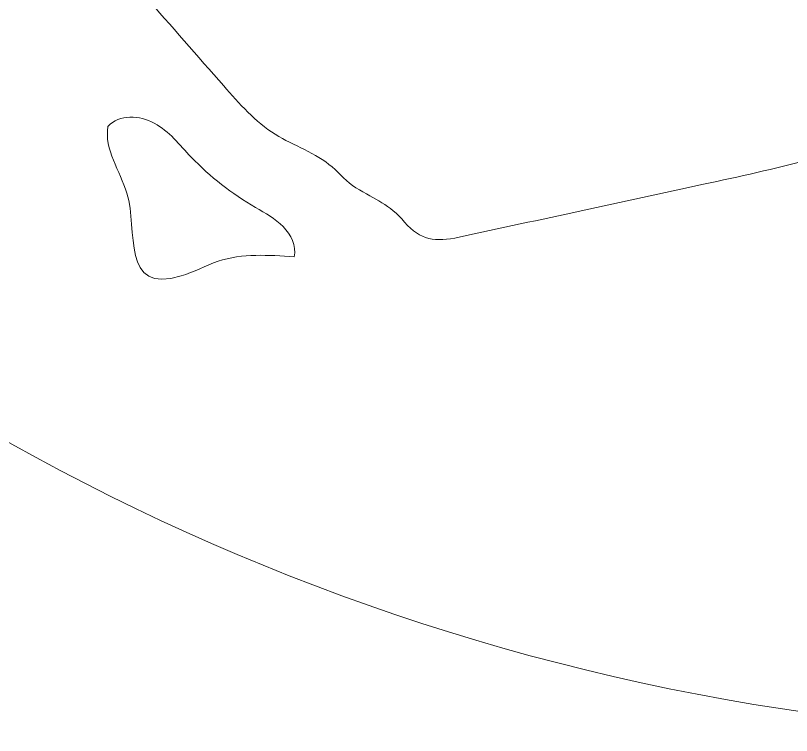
# Model space of a CAD drawing. Header units: millimetres. Extents: x 270 to 572, y -98 to 204.
# Drawn here: x 348 to 399, y -97.6 to -50.4 of the extents above; entities that cross this region are included whole.
import ezdxf

# ---------------------------------------------------------------- set-up
doc = ezdxf.new("R2010")
doc.units = ezdxf.units.MM
doc.header["$MEASUREMENT"] = 0
doc.layers.add('layer 1', color=7, linetype='Continuous')

msp = doc.modelspace()

# ---------------------------------------------------------------- linework, layer by layer
at = {"layer": 'layer 1', "color": 30, "lineweight": 20}
msp.add_ellipse((421.3666, 53.4208), major_axis=(0, 151.0001), ratio=0.9999993, dxfattribs=at)
at = {"layer": 'layer 1', "color": 250, "lineweight": 9}
for points, knots in [([(377.1445, -64.9034), (375.5852, -65.2386), (374.5974, -65.108), (373.5743, -63.9156), (373.5743, -63.9156), (372.5513, -62.7268), (371.6905, -62.4657), (370.3641, -61.6579), (370.3641, -61.6579), (369.7785, -61.298), (369.341, -60.7442), (368.8189, -60.2961), (368.8189, -60.2961), (367.7253, -59.3577), (366.3036, -58.9168), (365.083, -58.1548), (365.083, -58.1548), (363.7707, -57.3293), (362.7264, -56.1439), (361.6998, -54.9762), (361.6998, -54.9762), (359.9748, -53.0113), (358.2462, -51.0428), (356.5211, -49.0778), (356.5211, -49.0778), (359.7525, -46.6331), (364.4445, -48.4146), (368.3709, -47.4092), (368.3709, -47.4092), (370.1418, -46.9541), (371.7681, -45.9169), (373.592, -45.7617), (373.592, -45.7617), (374.5833, -45.677), (375.5817, -45.864), (376.5765, -45.8322), (376.5765, -45.8322), (378.5379, -45.7758), (380.3688, -44.9044), (382.2809, -44.4635), (382.2809, -44.4635), (384.5246, -43.9449), (386.8635, -44.026), (389.146, -43.7156), (389.146, -43.7156), (393.0406, -43.1864), (396.7589, -41.5284), (400.6888, -41.3943), (400.6888, -41.3943), (401.3203, -41.3731), (402.1882, -41.6483), (402.0858, -42.2727), (402.0858, -42.2727), (407.0882, -39.962), (412.6621, -38.9178), (418.1584, -39.2565), (418.1584, -39.2565), (418.9663, -40.3924), (420.0775, -41.2708), (421.1711, -42.1316), (421.1711, -42.1316), (421.4886, -42.3856), (421.8097, -42.6361), (422.1307, -42.8901), (422.1307, -42.8901), (422.9138, -43.511), (423.7217, -44.1424), (424.6636, -44.4741), (424.6636, -44.4741), (425.2986, -46.2097), (425.1152, -48.2241), (424.1697, -49.8116), (424.1697, -49.8116), (423.2278, -51.3991), (421.5451, -52.5244), (419.7212, -52.7961), (419.7212, -52.7961), (419.3261, -52.8525), (418.9239, -52.8737), (418.557, -53.0254), (418.557, -53.0254), (418.1584, -53.1912), (417.8303, -53.4981), (417.4317, -53.6639), (417.4317, -53.6639), (416.0382, -54.2495), (413.9215, -53.1841), (413.1913, -54.5071), (413.1913, -54.5071), (412.9902, -54.8634), (412.9832, -55.322), (412.7186, -55.6324), (412.7186, -55.6324), (412.514, -55.8723), (412.1965, -55.9817), (411.9001, -56.0769), (411.9001, -56.0769), (409.466, -56.8566), (407.0353, -57.6397), (404.6047, -58.4194), (404.6047, -58.4194), (403.1336, -58.8921), (401.6625, -59.3683), (400.1738, -59.7811), (400.1738, -59.7811), (397.8702, -60.4267), (395.5348, -60.9311), (393.1994, -61.4356), (393.1994, -61.4356), (387.8477, -62.5892), (382.4961, -63.7463), (377.1445, -64.9034)], [0, 0, 0, 0, 0.0344828, 0.0344828, 0.0344828, 0.0344828, 0.0689655, 0.0689655, 0.0689655, 0.0689655, 0.1034483, 0.1034483, 0.1034483, 0.1034483, 0.137931, 0.137931, 0.137931, 0.137931, 0.1724138, 0.1724138, 0.1724138, 0.1724138, 0.2068966, 0.2068966, 0.2068966, 0.2068966, 0.2413793, 0.2413793, 0.2413793, 0.2413793, 0.2758621, 0.2758621, 0.2758621, 0.2758621, 0.3103448, 0.3103448, 0.3103448, 0.3103448, 0.3448276, 0.3448276, 0.3448276, 0.3448276, 0.3793103, 0.3793103, 0.3793103, 0.3793103, 0.4137931, 0.4137931, 0.4137931, 0.4137931, 0.4482759, 0.4482759, 0.4482759, 0.4482759, 0.4827586, 0.4827586, 0.4827586, 0.4827586, 0.5172414, 0.5172414, 0.5172414, 0.5172414, 0.5517241, 0.5517241, 0.5517241, 0.5517241, 0.5862069, 0.5862069, 0.5862069, 0.5862069, 0.6206897, 0.6206897, 0.6206897, 0.6206897, 0.6551724, 0.6551724, 0.6551724, 0.6551724, 0.6896552, 0.6896552, 0.6896552, 0.6896552, 0.7241379, 0.7241379, 0.7241379, 0.7241379, 0.7586207, 0.7586207, 0.7586207, 0.7586207, 0.7931034, 0.7931034, 0.7931034, 0.7931034, 0.8275862, 0.8275862, 0.8275862, 0.8275862, 0.862069, 0.862069, 0.862069, 0.862069, 0.8965517, 0.8965517, 0.8965517, 0.8965517, 0.9310345, 0.9310345, 0.9310345, 0.9310345, 1, 1, 1, 1]), ([(366.3283, -66.1946), (364.6526, -66.0711), (362.924, -65.9547), (361.3259, -66.4839), (361.3259, -66.4839), (360.5039, -66.7555), (359.7455, -67.1894), (358.9164, -67.4399), (358.9164, -67.4399), (354.9195, -68.664), (356.0907, -64.4272), (355.3463, -62.0247), (355.3463, -62.0247), (354.8912, -60.5537), (353.8505, -59.1602), (354.0975, -57.6397), (354.0975, -57.6397), (354.8418, -56.8354), (356.1824, -56.8883), (357.1455, -57.421), (357.1455, -57.421), (358.1086, -57.9502), (358.8071, -58.8427), (359.562, -59.6435), (359.562, -59.6435), (360.7967, -60.9488), (362.2431, -62.0459), (363.7918, -62.9561), (363.7918, -62.9561), (364.4268, -63.33), (365.0865, -63.6793), (365.6016, -64.2049), (365.6016, -64.2049), (366.1166, -64.7306), (366.4729, -65.4749), (366.3283, -66.1946)], [0, 0, 0, 0, 0.1, 0.1, 0.1, 0.1, 0.2, 0.2, 0.2, 0.2, 0.3, 0.3, 0.3, 0.3, 0.4, 0.4, 0.4, 0.4, 0.5, 0.5, 0.5, 0.5, 0.6, 0.6, 0.6, 0.6, 0.7, 0.7, 0.7, 0.7, 0.8, 0.8, 0.8, 0.8, 1, 1, 1, 1])]:
    msp.add_open_spline(points, degree=3, knots=knots, dxfattribs=at)

doc.saveas('drawing.dxf')
